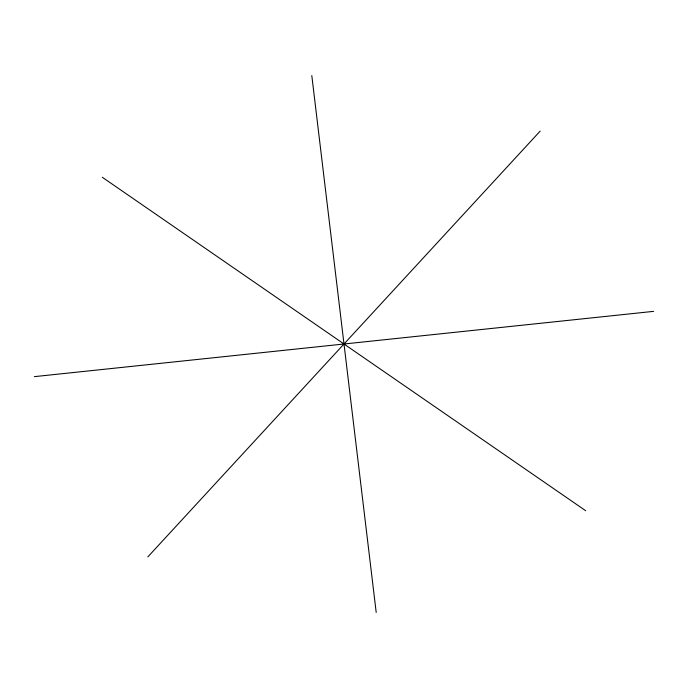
<?xml version="1.0" encoding="UTF-8"?>
<svg xmlns="http://www.w3.org/2000/svg" width="688" height="688" viewBox="0 0 688 688"><rect width="100%" height="100%" fill="white"/><g stroke="black" fill="none" stroke-linecap="round" stroke-linejoin="round"><path stroke-width="1.03" d="M147.851 556.876L540.149 131.124M34.4 376.637L653.6 311.363M102.306 177.272L585.694 510.728M311.802 75.577L376.198 612.423"/></g></svg>
